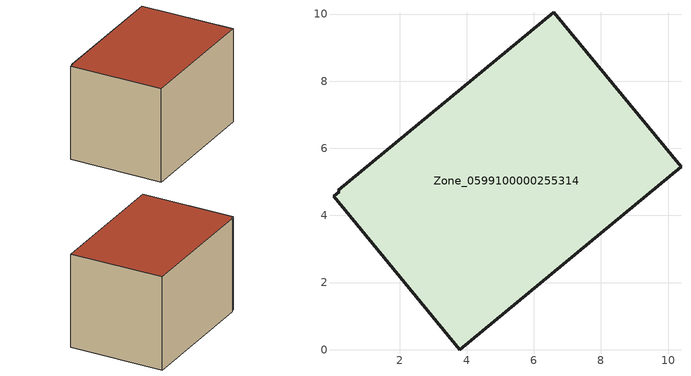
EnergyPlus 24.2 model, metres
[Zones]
Zone_0599100000255314
 floor ground (C_G): 0.03,4.57 0.2,4.71 0.17,4.75 6.6,10.05 10.39,5.45 3.79,0 z3
 wall outside (C_F): 10.39,5.45 6.6,10.05 0.17,4.75 0.2,4.71 0.03,4.57 3.79,0 10.39,5.45 z3:8.96
 roof outside (C_R): 0.2,4.71 0.03,4.57 3.79,0 10.39,5.45 6.6,10.05 0.17,4.75 z8.96
[BUILDING]
Pand.0599100000255314: North Axis=0; Terrain=City; Loads Convergence Tolerance Value=0.04; Temperature Convergence Tolerance Value=0.4; Solar Distribution=FullExterior; Maximum Number of Warmup Days=25; Minimum Number of Warmup Days=1
[Site:Location]
Rotterdam.The.Hague.AP_ZH_NLD Design_Conditions: Latitude=51.96; Longitude=4.45; Time Zone=1; Elevation=-4.5
[SITE:GROUNDTEMPERATURE:BUILDINGSURFACE]
18, 18, 18, 18, 18, 18, 18, 18, 18, 18, 18, 18
[MATERIAL] Thermal Absorptance=0.9; Solar Absorptance=0.7; Visible Absorptance=0.7
Name | Roughness | Thickness | Conductivity | Density | Specific Heat
G.TI.1946-1964 | MediumSmooth | 0.15 | 1 | 540 | 1210
F.TI.1946-1964 | Rough | 0.3 | 0.857143 | 1920 | 840
R.TI.1946-1964 | MediumRough | 0.2 | 0.277778 | 1500 | 1000
[CONSTRUCTION]
C_G: G.TI.1946-1964
C_F: F.TI.1946-1964
C_R: R.TI.1946-1964
[ZONE]
Zone_0599100000255314: Type=1; Multiplier=1; Ceiling Height=Autocalculate; Volume=Autocalculate; Floor Area=autocalculate; Part of Total Floor Area=Yes
[ZONEINFILTRATION:DESIGNFLOWRATE]
Infil_Zone_0599100000255314: Zone or ZoneList or Space or SpaceList=Zone_0599100000255314; Schedule=AlwaysOn; Design Flow Rate Calculation Method=Flow/Area; Flow Rate per Floor Area=0.003; Constant Term Coefficient=1; Temperature Term Coefficient=0; Velocity Term Coefficient=0; Velocity Squared Term Coefficient=0
[HVACTEMPLATE:ZONE:IDEALLOADSAIRSYSTEM]
Zone_0599100000255314: Maximum Heating Supply Air Temperature=50; Minimum Cooling Supply Air Temperature=13; Maximum Heating Supply Air Humidity Ratio=0.0156; Minimum Cooling Supply Air Humidity Ratio=0.0077; Heating Limit=NoLimit; Cooling Limit=NoLimit; Dehumidification Control Type=ConstantSensibleHeatRatio; Cooling Sensible Heat Ratio=0.7; Dehumidification Setpoint=60; Humidification Control Type=None; Humidification Setpoint=30; Outdoor Air Method=None; Outdoor Air Flow Rate per Person=0.00944; Outdoor Air Flow Rate per Zone Floor Area=0; Outdoor Air Flow Rate per Zone=0; Demand Controlled Ventilation Type=None; Outdoor Air Economizer Type=NoEconomizer; Heat Recovery Type=None; Sensible Heat Recovery Effectiveness=0.7; Latent Heat Recovery Effectiveness=0.65
[ZONECONTROL:THERMOSTAT]
ThermostatControl_Zone_0599100000255314: Zone or ZoneList=Zone_0599100000255314; Control Type Schedule=DualSetpointControlType; Control 1=Thermostat_Zone_0599100000255314; Temperature Difference Between Cutout And Setpoint=0
[THERMOSTATSETPOINT:DUALSETPOINT]
Thermostat_Zone_0599100000255314: Heating Setpoint Temperature Schedule=HeatingSetpoint_Zone_0599100000255314; Cooling Setpoint Temperature Schedule=CoolingSetpoint_Zone_0599100000255314
[SCHEDULE:COMPACT]
HeatingSetpoint_Zone_0599100000255314: Through: 12/31, For: AllDays, Until: 24:00, 21
CoolingSetpoint_Zone_0599100000255314: Through: 12/31, For: AllDays, Until: 24:00, 24
DualSetpointControlType: Through: 12/31, For: AllDays, Until: 24:00, 4
AlwaysOn: Through: 12/31, For: AllDays, Until: 24:00, 1
